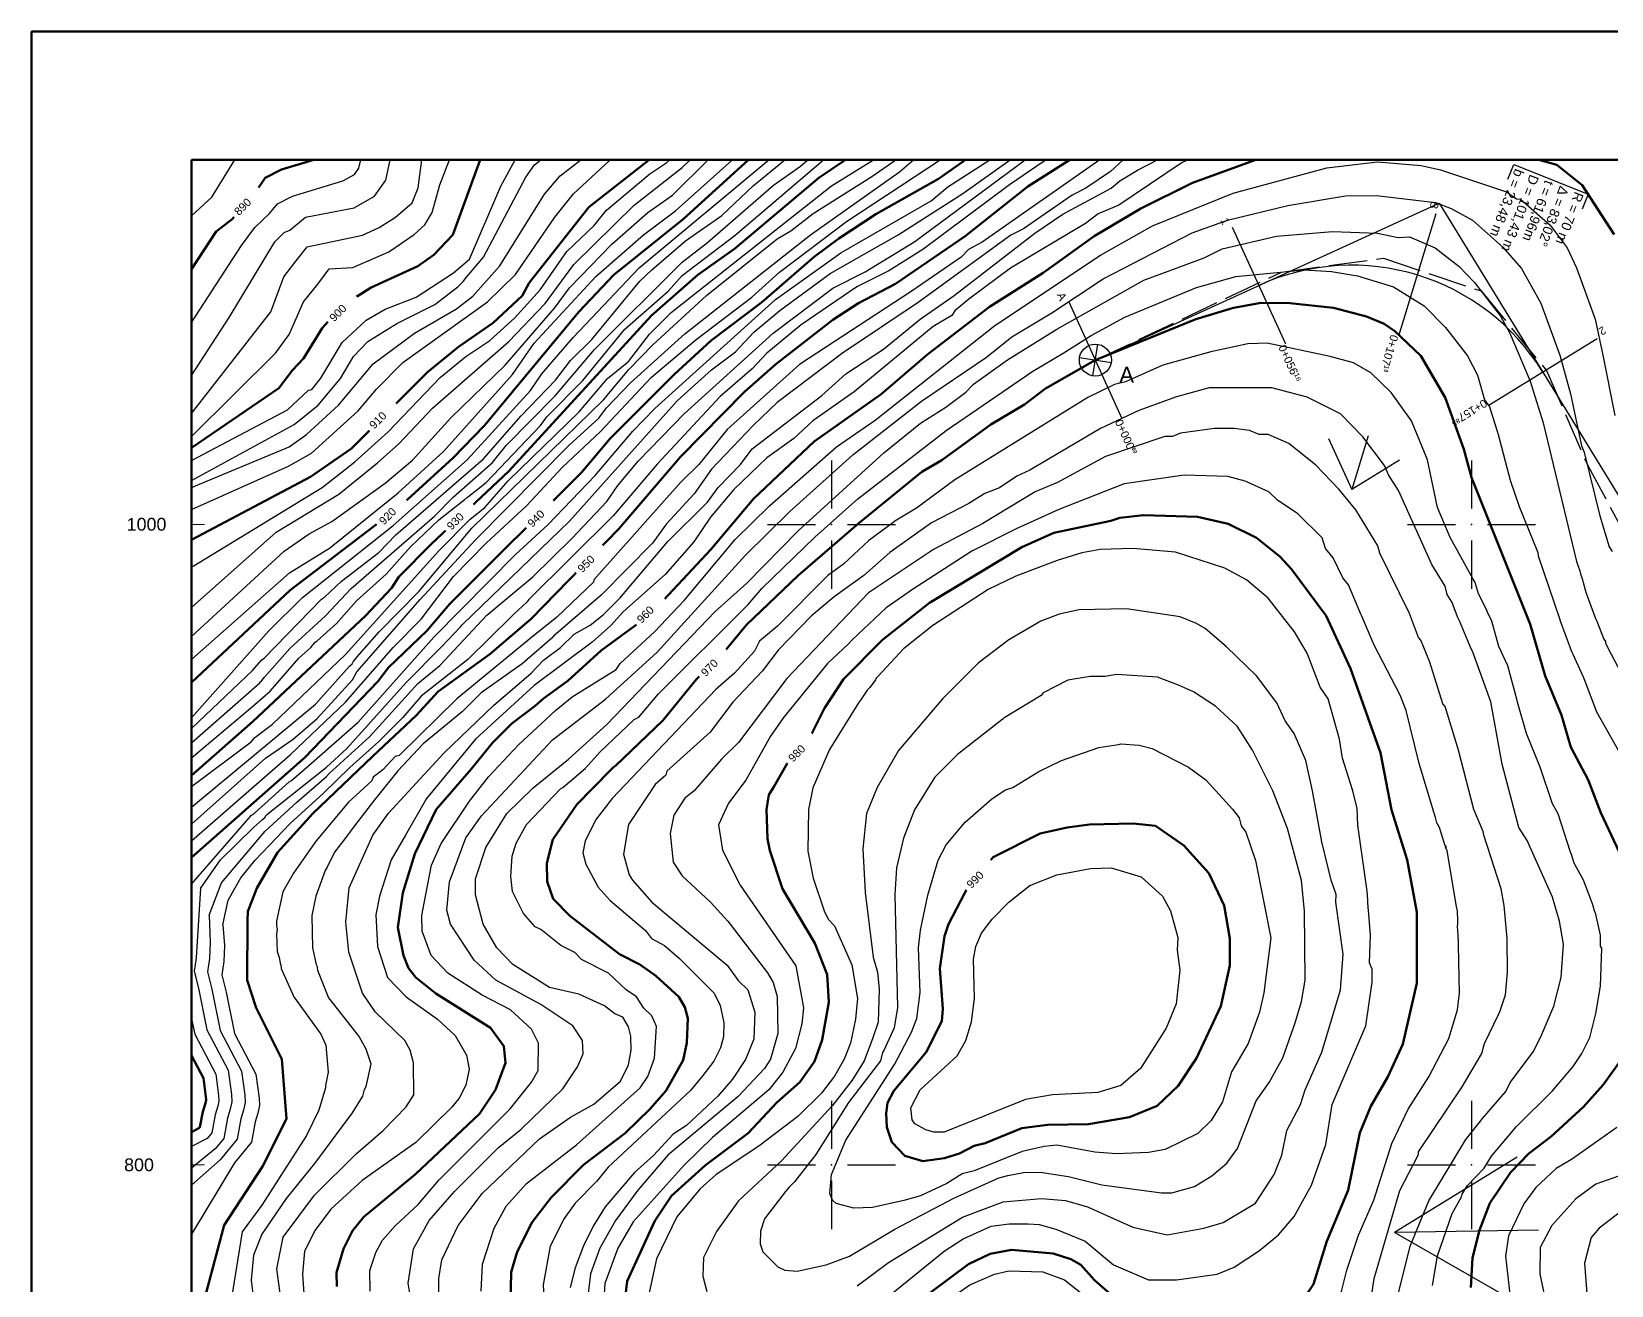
# Model space of a CAD drawing. Header units: metres. Extents: x 550 to 1390, y 560 to 1154.
# Drawn here: x 550 to 1043.7, y 762.4 to 1154 of the extents above; entities that cross this region are included whole.
import ezdxf

# ---------------------------------------------------------------- set-up
doc = ezdxf.new("R2010")
doc.units = ezdxf.units.M
doc.linetypes.add('ACAD_ISO02W100', pattern=[15, 12, -3])
for name, color, linetype, lineweight in [('cross-section', 7, 'Continuous', 25), ('kalın', 2, 'Continuous', 50), ('KOORDINATLAR', 7, 'Continuous', 25), ('Layer1', 255, 'Continuous', 30), ("nokta 14-14'", 1, 'Continuous', 30), ('yukseklikegrisi', 5, 'Continuous', 30), ('zero line study', 30, 'ACAD_ISO02W100', 30)]:
    doc.layers.add(name, color=color, linetype=linetype, lineweight=lineweight)
for name, color, linetype in [('KARELAJ', 1, 'Continuous'), ('V-CTRL-VCPT', 4, 'Continuous'), ('V-NODE', 1, 'Continuous')]:
    doc.layers.add(name, color=color, linetype=linetype)
doc.layers.get('0').off()
doc.styles.get("Standard").update_dxf_attribs({"font": 'arial.ttf'})

# ---------------------------------------------------------------- blocks, each defined once
blk = doc.blocks.new('Grid Noktası 2')
for p, q in [((0, 1.25), (0, 0.3125)), ((-1.25, 0), (-0.3125, 0)), ((0.3125, 0), (1.25, 0)), ((0, -0.3125), (0, -1.25))]:
    blk.add_line(p, q)
blk.add_point((0, 0))
blk = doc.blocks.new('*U2', base_point=(2847.51, 762.74))
at = {"layer": 'V-CTRL-VCPT', "xscale": 20, "yscale": 20, "zscale": 20}
blk.add_blockref('Grid Noktası 2', (2847.51, 762.74), dxfattribs=at)
blk = doc.blocks.new('nokta isareti')
for p, q in [((-4.66, 1.82), (4.67, -1.79)), ((-1.8, -4.65), (1.81, 4.68))]:
    blk.add_line(p, q)
blk.add_circle((0.01, 0.02), 5)

msp = doc.modelspace()

# ---------------------------------------------------------------- linework, layer by layer
at = {"layer": 'cross-section'}
for p, q in [((988.83, 1097.09), (977.15, 1058.83)), ((925.19, 1092.9), (941.8, 1056.52)), ((874.12, 1069.59), (890.73, 1033.2)), ((1039.26, 1058.07), (1005.16, 1037.16))]:
    msp.add_line(p, q, dxfattribs=at)
at = {"layer": 'kalın'}
for points in [[(600, 896.08), (635.39, 927.31), (658.25, 951.06), (661.56, 955.37), (673.49, 966.8), (680.73, 975.31), (721.88, 1016.33), (730.77, 1026.88), (750.84, 1046.94), (762.39, 1057.48), (778.14, 1069.42), (794.52, 1083.64), (802.27, 1089.36), (813.83, 1096.98), (833.39, 1108.03), (841.84, 1114)], [(600, 921.69), (619.14, 938.48), (654.32, 971.5), (662.44, 980.14), (664.73, 983.7), (675.02, 993.98), (699.15, 1016.72), (743.72, 1065.36), (758.2, 1078.06), (769.63, 1086.18), (796.05, 1108.28), (804.38, 1114)], [(600, 995.27), (637.17, 1014.94), (650, 1023.83), (673.75, 1047.58), (683.4, 1055.58), (694.19, 1063.07), (703.34, 1071.45), (705.5, 1075.52), (724.17, 1099.14), (742.94, 1114)], [(600, 1023.95), (627.27, 1042.62), (631.58, 1048.21), (635.01, 1051.89), (640.85, 1061.42), (647.08, 1068.4), (656.09, 1074.12), (670.7, 1080.72), (675.65, 1084.28), (681.62, 1090.5), (690.13, 1114)], [(600, 950.72), (630.82, 979.5), (665.11, 1005.67), (681.75, 1020.91), (691.53, 1030.94), (720.99, 1066.5), (731.91, 1078.06), (753.63, 1095.46), (773.99, 1114)], [(600, 1079.76), (607.66, 1091.61), (612.72, 1095.43), (619.94, 1103.88), (623.02, 1108.32), (628.09, 1110.93), (638.18, 1114)], [(874.49, 1114), (861.33, 1105.62), (841.77, 1090.12), (819.92, 1075.26), (808.37, 1069.17), (800.37, 1063.96), (782.59, 1050.12), (772.81, 1041.48), (752.74, 1021.16), (733.56, 998.68), (706.13, 970.61), (693.18, 959.57), (677.05, 947.88), (670.19, 940.39), (656.6, 927.69), (637.93, 909.78), (626.88, 897.59), (620.41, 886.41), (617.61, 879.17), (617.49, 876.38)], [(645.43, 762.08), (645.3, 766.4), (647.46, 773.76), (650.25, 779.48), (653.81, 783.8), (669.94, 797.13), (690, 815.93), (694.96, 823.42), (698.13, 831.93), (697.62, 837.14), (693.43, 842.85), (676.29, 853.52), (670.06, 858.6), (667.78, 861.52), (666.25, 865.46), (664.48, 874.22), (666, 885.02), (669.81, 897.21), (676.41, 911.05), (687.34, 923.62), (694.07, 931.88), (700.04, 937.85), (707.4, 943.44), (709.94, 945.72), (717.56, 951.18), (727.98, 960.71), (743.22, 971.88), (762.27, 992.2), (775.6, 1008.08), (794.52, 1025.99), (815.48, 1040.72), (830.08, 1053.29), (849.39, 1068.02), (866.15, 1078.69), (882.03, 1090.12), (896.63, 1098.76), (912.76, 1106.76), (932.6, 1114)], [(1021.05, 1114), (1026.68, 1112.35), (1034.55, 1106), (1044.59, 1090.63)], [(1050.18, 889.21), (1040.4, 910.04), (1036.46, 920.32), (1031, 930.48), (1028.08, 940.52), (1023, 952.83), (1018.3, 968.96), (1000.01, 1014.68), (997.6, 1023.57), (991.76, 1039.7), (984.14, 1052.78), (976.01, 1060.4), (972.71, 1062.69), (967.12, 1064.98), (956.83, 1067.77), (943.24, 1069.17), (934.22, 1069.29), (925.59, 1067.77), (913.78, 1064.21), (882.41, 1051.39), (866.79, 1042.5), (860.31, 1037.54), (849.77, 1031.32), (834.4, 1020.14), (828.18, 1016.46), (808.49, 1000.46), (789.57, 984.08), (773.44, 968.71), (765.44, 959.18), (757.82, 951.69), (747.28, 938.86), (732.42, 924.64), (731.89, 924.22), (731.29, 923.75), (725.31, 917.54), (720.36, 912.58), (712.86, 901.65), (710.96, 894.29), (711.09, 888.57), (712.99, 883.11), (718.2, 877.78), (733.69, 865.84), (740.04, 862.66), (745.12, 859.11), (752.23, 852.5), (754.14, 849.33), (755.03, 845.9), (754.77, 838.15), (753.63, 832.69), (748.3, 823.29), (743.34, 817.58), (735.47, 809.96), (722.52, 800.05), (712.36, 789.89), (706.39, 782.15), (701.69, 772.88), (699.91, 766.53), (699.66, 756.75)], [(944.77, 754.08), (950.61, 762.72), (954.8, 776.18), (961.4, 792.18), (965.09, 810.09), (968.51, 818.34), (973.85, 827.49), (978.55, 837.77), (982.87, 856.82), (982.87, 878.92), (979.82, 895.3), (974.99, 910.92), (971.56, 928.7), (962.16, 955.12), (954.54, 971.5), (943.75, 986.11), (940.07, 990.05), (932.83, 995.89), (923.94, 1000.21), (914.29, 1002.49), (897.44, 1003.01), (890.02, 1002.11), (887.23, 1001.22)], [(887.23, 1001.22), (869.45, 997.41), (859.42, 992.97), (830.59, 975.57), (815.86, 964.01), (803.67, 951.69), (797.83, 942.67), (793.76, 934.55), (786.14, 925.4), (781.95, 918.16), (780.43, 915.62), (779.67, 911.05), (779.92, 901.91), (780.68, 898.22), (784.62, 886.29), (794.78, 869.27), (798.59, 859.49), (799.1, 850.85), (797.06, 839.04), (794.65, 832.31), (790.08, 825.83), (782.84, 819.48), (773.95, 809.96), (760.62, 799.93), (749.95, 790.4), (744.74, 782.53), (736.1, 763.73), (735.6, 759.29)], [(873.65, 905.46), (865.14, 903.56), (850.53, 896.19), (842.78, 887.18), (836.56, 875.24), (835.29, 871.43), (833.77, 861.39), (834.78, 848.82), (834.4, 844.88), (829.58, 835.23), (819.42, 823.17), (817.51, 819.36), (817, 816.18), (817.26, 811.86), (818.78, 807.17), (822.85, 802.85), (828.56, 801.2), (835.29, 802.09), (839.99, 803.61), (844.56, 806.02), (847.99, 806.78), (859.42, 811.48), (867.42, 812.5), (880.25, 812.75), (893.08, 814.91), (901.71, 818.47), (908.32, 824.69), (914.03, 833.33), (921.65, 849.58), (924.45, 862.28), (924.45, 870.79), (922.67, 881.08), (917.84, 891.11), (910.09, 899.75), (901.2, 905.97), (894.27, 906.71), (880.56, 906.32), (873.65, 905.46)], [(617.49, 876.38), (617.36, 857.71), (620.15, 849.08), (628.15, 833.07), (629.68, 814.44), (622.15, 799.52), (610.21, 781.19), (604.23, 758.9), (608.07, 723.52), (600, 702.1)], [(999.76, 761.7), (1000.26, 770.97), (1002.42, 779.61), (1005.73, 788.12), (1012.2, 797.64), (1017.92, 803.61), (1024.9, 808.94), (1034.94, 818.21), (1041.16, 825.07), (1047.76, 834.34)], [(600, 834.15), (603.71, 827.12), (604.47, 821.33), (604.52, 820.34), (604.32, 819.34), (603.47, 816.57), (602.59, 811.79), (602.3, 811.45), (600, 810.27)], [(825.64, 756.24), (842.78, 769.07), (849.52, 772.24), (856.25, 773.51), (869.2, 772.37), (874.79, 770.59), (877.84, 768.81), (882.15, 763.99), (901.33, 747.22)]]:
    msp.add_lwpolyline(points, dxfattribs=at)
at = {"layer": 'KARELAJ', "color": 1, "lineweight": 50}
for p, q in [((550, 560), (550, 1154)), ((550, 1154), (1390, 1154)), ((600, 600), (600, 1114)), ((600, 1114), (1350, 1114))]:
    msp.add_line(p, q, dxfattribs=at)
at = {"layer": 'KOORDINATLAR', "lineweight": 20}
for p, q in [((600, 1000), (604, 1000)), ((600, 800), (604, 800))]:
    msp.add_line(p, q, dxfattribs=at)
at = {"layer": 'Layer1', "color": 7, "lineweight": 30}
for p, q in [((882.44, 1051.4), (989.85, 1100.44)), ((989.85, 1100.44), (1185.05, 782.12))]:
    msp.add_line(p, q, dxfattribs=at)
at = {"layer": 'Layer1', "color": 7}
for p, q in [((955.3, 1026.95), (962.57, 1011.03)), ((967.67, 1027.77), (962.57, 1011.03)), ((977.48, 1020.18), (962.57, 1011.03)), ((1014.25, 802.42), (975.89, 778.89)), ((1020.88, 779.59), (975.89, 778.89)), ((1014.96, 756.56), (975.89, 778.89))]:
    msp.add_line(p, q, dxfattribs=at)
msp.add_lwpolyline([(1011.37, 1107.88), (1013.23, 1112.52), (1036.43, 1103.22), (1034.58, 1098.58)], dxfattribs=at)
msp.add_arc((962.57, 1011.03), 70, 31.5179, 114.5408, dxfattribs=at)
at = {"layer": 'yukseklikegrisi'}
for points in [[(600, 887.74), (618.76, 909.27), (619.65, 909.91), (630.44, 919.69), (631.2, 920.07), (636.66, 924.77), (637.43, 925.53), (652.03, 938.36), (675.65, 964.9), (701.18, 990.68), (711.34, 999.95), (726.07, 1015.32), (737.88, 1029.16), (744.74, 1036.27), (782.46, 1070.31), (802.91, 1084.91), (831.1, 1101.17), (836.31, 1105.49), (849.47, 1114)], [(600, 901.23), (630.95, 928.2), (648.09, 944.58), (662.95, 961.6), (671.72, 970.49), (681.88, 983.82), (692.04, 994.24), (704.61, 1005.92), (715.91, 1017.99), (727.72, 1029.03), (743.72, 1046.05), (757.69, 1057.86), (775.09, 1071.07), (783.73, 1078.82), (804.68, 1094.69), (833.9, 1114)], [(600, 906.47), (623.07, 927.05), (631.71, 933.02), (639.2, 939.5), (650.25, 951.56), (651.65, 953.98), (671.46, 976.58), (688.73, 995.25), (717.94, 1024.84), (727.21, 1033.23), (729.63, 1036.53), (737.12, 1044.27), (754.14, 1059.64), (793.38, 1090.5), (821.19, 1110.19), (825.62, 1114)], [(600, 911.78), (638.7, 943.94), (649.36, 955.76), (650.13, 956.52), (650.51, 957.15), (651.78, 958.68), (658.63, 966.55), (671.08, 979.25), (687.59, 998.94), (728.74, 1038.94), (736.61, 1048.47), (744.11, 1056.21), (760.87, 1071.58), (782.97, 1089.23), (787.29, 1091.77), (794.27, 1097.23), (812.56, 1108.79), (820.11, 1114)], [(600, 918.21), (618.63, 932.13), (619.77, 933.53), (625.23, 937.72), (648.09, 959.44), (677.3, 991.82), (687.08, 1001.73), (691.65, 1005.41), (698.89, 1013.67), (721.12, 1035.26), (730.01, 1045.67), (736.49, 1051.01), (743.09, 1059.51), (749.82, 1066.25), (799.99, 1105.87), (813.08, 1114)], [(600, 927.19), (619.77, 943.82), (624.6, 948.01), (633.49, 958.3), (637.3, 961.6), (638.57, 963.25), (639.2, 963.76), (645.3, 969.09), (651.52, 976.2), (660.79, 984.58), (668.54, 993.22), (677.3, 1001.48), (692.04, 1013.16), (709.05, 1030.94), (710.96, 1033.73), (722.26, 1045.04), (735.34, 1061.04), (748.93, 1072.98), (753.25, 1077.8), (769.89, 1090.38), (797.45, 1114)], [(600, 931.86), (620.53, 949.91), (621.3, 950.55), (621.3, 950.8), (621.93, 951.31), (622.82, 952.33), (630.69, 961.34), (641.87, 971.5), (649.87, 980.01), (675.91, 1002.62), (681.75, 1008.59), (694.07, 1019.38), (698.26, 1024.72), (713.63, 1040.21), (725.94, 1054.69), (753.25, 1081.99), (761.25, 1088.09), (781.82, 1106), (790.33, 1111.97), (792.6, 1114)], [(600, 974.17), (626.38, 997.67), (646.06, 1009.48), (658.13, 1019.26), (664.73, 1025.22), (675.27, 1036.4), (699.15, 1057.23), (710.45, 1069.04), (719.47, 1081.23), (738.26, 1099.77), (753.25, 1111.58), (755.83, 1114)], [(600, 986.68), (640.85, 1011.64), (651.01, 1019.64), (661.43, 1029.03), (677.68, 1045.93), (685.69, 1052.53), (693.18, 1057.48), (700.93, 1064.47), (708.93, 1073.36), (717.31, 1085.3), (725.82, 1093.42), (729.63, 1098.25), (743.22, 1109.55), (748.55, 1113.11), (749.43, 1114)], [(600, 1004.73), (630.31, 1018.24), (637.43, 1022.3), (652.03, 1035.51), (657.75, 1042.37), (666, 1050.62), (692.42, 1069.55), (701.18, 1078.18), (713.5, 1096.09), (719.34, 1103.33), (730.52, 1113.62), (731.08, 1114)], [(600, 1011.65), (630.44, 1024.34), (635.9, 1028.15), (645.93, 1037.29), (656.73, 1050.24), (669.68, 1059.77), (682.76, 1067.39), (687.84, 1071.33), (696.35, 1080.85), (710.32, 1103.2), (715.15, 1108.92), (721.63, 1114)], [(600, 1013.75), (632.09, 1031.32), (639.58, 1037.29), (646.57, 1045.67), (650.63, 1052.53), (655.08, 1057.23), (664.1, 1062.82), (676.03, 1068.79), (683.15, 1074.25), (684.87, 1075.94), (685.94, 1077.29), (691.27, 1083.52), (704.48, 1108.54), (707.15, 1112.35), (709.13, 1114)], [(600, 1020.09), (629.93, 1035.89), (636.54, 1041.99), (637.55, 1042.24), (640.35, 1045.8), (647.08, 1056.85), (654.57, 1063.83), (660.54, 1067.26), (670.19, 1071.07), (681.88, 1078.69), (686.83, 1082.88), (696.61, 1105.74), (701.1, 1114)], [(600, 1027.51), (626.25, 1053.55), (630.44, 1059.39), (635.01, 1069.55), (639.46, 1075.14), (643, 1079.91), (650.38, 1080.34), (661.68, 1085.17), (669.56, 1090.63), (672.86, 1093.68), (675.14, 1097.49), (677.56, 1106.12), (680.56, 1114)], [(600, 1046.6), (611.73, 1064.74), (626, 1088.34), (628.92, 1091.26), (630.69, 1092.03), (635.6, 1096.02), (650.76, 1099.01), (657.11, 1102.57), (660.67, 1107.65), (662.08, 1114)], [(600, 1034.77), (624.73, 1066.5), (628.79, 1077.42), (631.96, 1081.49), (636.16, 1086.74), (653.43, 1090.38), (658.63, 1092.79), (663.71, 1096.01), (668.92, 1100.54), (670.83, 1105.23), (671.99, 1114)], [(600, 965.09), (628.92, 991.7), (636.79, 997.16), (643.78, 1000.97), (660.54, 1012.91), (669.05, 1020.14), (680.99, 1033.35), (698, 1049.86), (713.37, 1067.64), (718.07, 1073.99), (731.28, 1087.58), (742.58, 1097.49), (750.33, 1102.95), (761.47, 1114)], [(600, 957.87), (630.57, 984.97), (643.39, 992.84), (644.16, 993.47), (664.6, 1009.98), (678.7, 1022.81), (700.29, 1046.94), (707.02, 1056.72), (726.33, 1077.55), (741.18, 1090.5), (751.22, 1098), (769.05, 1114)], [(600, 939.63), (624.09, 966.8), (634.63, 977.22), (662.95, 999.7), (686.07, 1020.27), (705.88, 1041.86), (709.43, 1047.07), (719.21, 1058.5), (739.91, 1080.22), (780.38, 1114)], [(600, 1063.18), (615.56, 1087.24), (619.75, 1092.81), (624.35, 1097.21), (626.86, 1100.17), (631.49, 1102.56), (647.21, 1107.34), (650.92, 1109.41), (652.27, 1111.34), (652.86, 1114)], [(600, 1096.48), (606.35, 1102.29), (613.47, 1114)], [(600.05, 936.44), (619.01, 954.49), (621.8, 957.66), (622.69, 958.3), (640.6, 976.71), (641.49, 977.35), (646.82, 982.3), (658.51, 991.32), (663.84, 996.78), (691.27, 1020.53), (702.96, 1033.99), (713.75, 1045.16), (718.45, 1051.26), (725.06, 1057.86), (740.04, 1076.02), (743.85, 1079.58), (754.39, 1088.6), (765.7, 1096.6), (775.47, 1105.87), (785.38, 1114)], [(602.73, 886.37), (609, 895.26), (619.39, 905.46), (622.19, 907.88), (622.95, 908.64), (623.2, 909.15), (623.96, 909.78), (642.12, 924.26), (648.47, 930.1), (667.02, 950.68), (678.07, 961.85), (684.03, 968.07), (684.54, 968.71), (718.07, 1001.09), (751.73, 1038.69), (762.52, 1048.34), (770.01, 1053.93), (775.73, 1060.15), (783.86, 1066.88), (799.6, 1078.44), (820.81, 1090.5), (841.01, 1103.46), (855.76, 1114)], [(605.46, 877.99), (609.37, 888.17), (623.02, 904.28), (632.85, 913.34), (642.12, 921.34), (643.01, 922.23), (655.59, 933.78), (670.7, 950.42), (677.56, 956.01), (692.29, 971.76), (706.64, 983.7), (718.83, 995.63), (729.75, 1007.19), (733.18, 1012.27), (739.66, 1019.89), (753.88, 1034.62), (781.7, 1059.77), (800.37, 1073.87), (810.53, 1078.95), (826.02, 1088.47), (860.44, 1114)], [(891.25, 1114), (891.04, 1113.87), (887.11, 1110.31), (879.49, 1105.11), (875.17, 1102.95), (859.93, 1092.41), (855.99, 1090.38), (827.04, 1069.42), (803.41, 1053.55), (782.97, 1038.18), (775.6, 1031.07), (762.52, 1017.35), (757.06, 1009.6), (748.42, 1000.21), (743.98, 994.24), (727.98, 977.98), (713.12, 965.15), (712.61, 964.52), (703.34, 956.52), (690.51, 947.5), (684.67, 941.66), (672.35, 931.5), (664.48, 923.12), (658.13, 915.24), (657.11, 914.1), (649.87, 904.57), (649.24, 903.69), (648.98, 903.43), (648.22, 902.29), (644.66, 897.72), (642.38, 893.02), (641.74, 892), (638.82, 884), (637.55, 877.9), (637.81, 867.87), (638.95, 862.66), (639.33, 861.78), (639.2, 861.65), (639.33, 860.89), (642.76, 852.25), (652.41, 840.06), (654.44, 836.25), (655.97, 831.55), (654.44, 824.56), (653.81, 823.17), (653.43, 821.52), (650.13, 816.31), (638.44, 800.43), (629.55, 789.51), (621.93, 778.34), (619.39, 771.86), (618.63, 763.99), (619.39, 758.02)], [(628.54, 753.83), (626.63, 767.54), (628.66, 777.45), (638.44, 790.53), (651.4, 803.48), (659.9, 810.72), (667.02, 818.21), (669.43, 821.9), (669.3, 831.93), (668.29, 835.87), (666.64, 838.92), (657.36, 847.81), (653.43, 853.65), (649.11, 866.47), (648.22, 875.87), (649.24, 886.54), (656.6, 903.05), (661.56, 909.91), (678.95, 928.7), (694.32, 943.56), (706.13, 953.6), (709.94, 957.66), (715.28, 961.6), (719.59, 965.79), (724.55, 968.58), (728.61, 971.88), (733.82, 977.09), (748.8, 994.74), (761.25, 1007.06), (764.55, 1011.64), (771.54, 1018.75), (775.22, 1023.7), (796.94, 1040.34), (804.43, 1047.07), (816.24, 1054.82), (827.67, 1064.21), (838.34, 1071.58), (863.49, 1091.01), (872.25, 1096.98), (887.36, 1105.11), (890.03, 1107.39), (895.62, 1110.7), (901.89, 1114)], [(911.54, 1114), (909.59, 1113.11), (889.77, 1099.77), (883.3, 1097.11), (879.36, 1094.06), (855.87, 1080.09), (842.91, 1070.44), (838.47, 1066.75), (837.58, 1065.36), (831.74, 1061.93), (807.1, 1041.48), (794.14, 1032.46), (788.17, 1026.88), (779.79, 1020.91), (769.38, 1010.87), (762.14, 1002.36), (756.93, 994.62), (748.04, 984.46), (734.96, 972.9), (731.02, 968.46), (725.18, 963.25), (707.02, 949.79), (688.73, 933.02), (673.37, 914.48), (666.89, 903.05), (662.32, 895.3), (658.76, 884), (657.62, 878.16), (658.13, 868.25), (661.17, 858.6), (667.02, 852.5), (676.8, 845.52), (682.38, 840.44), (685.94, 834.34), (686.7, 829.9), (685.69, 824.95), (683.65, 820.88), (681.37, 818.09), (670.06, 807.04), (653.3, 795.1), (643.52, 786.21), (638.57, 779.61), (635.27, 773.13), (634.63, 765.89), (635.14, 758.27)], [(655.84, 760.56), (655.71, 767.03), (657.62, 772.62), (659.65, 776.56), (663.71, 781.13), (670.83, 787.61), (677.3, 795.23), (699.53, 817.58), (706.26, 825.83), (708.29, 829.52), (708.42, 838.03), (706.26, 842.47), (699.66, 848.44), (690.77, 853.01), (680.1, 859.87), (674.89, 865.46), (672.1, 873.08), (671.97, 877.9), (673.11, 884), (673.24, 884.51), (675.02, 893.65), (677.94, 900.38), (686.83, 913.59), (692.8, 921.21), (702.2, 931.24), (713.75, 941.91), (718.96, 946.23), (732.68, 954.74), (733.95, 956.64), (744.61, 966.55), (753.88, 976.33), (769.89, 995.38), (780.55, 1005.92), (801.51, 1024.34), (813.57, 1032.59), (851.04, 1062.18), (884.06, 1084.15), (900.32, 1093.3), (925.46, 1103.58), (954.8, 1111.46), (970.55, 1113.36), (984.26, 1112.22), (990.23, 1110.82), (1010.93, 1103.96), (1013.98, 1101.81), (1015.25, 1101.68), (1024.52, 1093.55), (1029.86, 1086.44), (1032.78, 1080.22), (1038.62, 1064.21), (1041.03, 1052.91), (1044.71, 1034.11)], [(883.85, 1114), (847.1, 1088.22), (842.78, 1085.93), (840.5, 1083.52), (824.88, 1072.85), (789.95, 1049.99), (767.35, 1029.67), (758.46, 1018.75), (752.74, 1013.16), (725.69, 982.81), (725.56, 982.04), (714.13, 971.12), (707.78, 966.04), (706.89, 965.28), (682.89, 945.6), (664.86, 927.94), (663.59, 927.56), (659.78, 923.37), (656.73, 921.08), (656.35, 919.94)], [(867.38, 1114), (866.41, 1113.49), (855.61, 1106.12), (828.56, 1085.93), (817.89, 1079.33), (807.86, 1074.25), (790.46, 1062.44), (779.79, 1053.55), (775.22, 1048.72), (765.19, 1040.08), (745.5, 1018.87), (731.79, 1002.75), (705.37, 976.58), (704.74, 975.82), (700.67, 972.01), (699.91, 971.25), (686.32, 957.91), (671.72, 946.48), (665.87, 939.63), (658.51, 932.26), (658.51, 932.26)], [(668.92, 755.6), (667.65, 763.1), (669.3, 773.76), (674.26, 782.65), (682.13, 791.67), (695.85, 805.39), (702.96, 811.23), (716.04, 823.8), (720.61, 830.66), (722.39, 834.72), (722.13, 838.92), (719.09, 843.49), (709.18, 850.09), (695.08, 857.71), (688.35, 863.93), (680.86, 875.24), (679.72, 879.56), (680.61, 888.45), (685.69, 902.16), (690.64, 909.02), (712.74, 932.77), (729.37, 945.47), (745.5, 960.2), (773.06, 990.43), (786.9, 1004.14), (806.59, 1021.8), (828.05, 1038.56), (848.37, 1052.28), (856.37, 1058.63), (868.82, 1066.12), (884.82, 1076.79), (912.63, 1091.14), (923.68, 1095.07), (942.61, 1099.65), (960.64, 1102.69), (970.29, 1102.82), (988.71, 1100.66), (993.66, 1098.76), (1000.26, 1095.07), (1009.66, 1086.82), (1015.63, 1079.96), (1021.6, 1069.17), (1027.57, 1052.91), (1030.87, 1040.85), (1034.3, 1024.59), (1035.19, 1022.68), (1040.02, 1002.75), (1042.94, 993.09), (1043.95, 991.57)], [(677.3, 758.14), (677.3, 764.49), (678.19, 770.34), (683.27, 781.13), (690.77, 791.04), (708.67, 808.18), (718.45, 814.91), (725.69, 818.98), (734.07, 826.22), (736.49, 831.3), (737.37, 835.87), (737.25, 840.19), (736.49, 843.11), (734.71, 846.15), (732.29, 847.17), (728.99, 849.71), (720.99, 853.39), (711.85, 855.43), (700.42, 862.66), (695.34, 867.87), (691.15, 875.24), (688.73, 884.38), (688.73, 889.33), (691.91, 899.11), (698.51, 909.78), (706.77, 917.78), (717.82, 926.8), (729.75, 937.59), (763.66, 972.9), (773.44, 981.66), (789.57, 998.05), (816.37, 1022.43), (827.8, 1031.7), (835.67, 1036.65), (841.9, 1041.35), (844.31, 1043.89), (854.98, 1051.51), (870.34, 1061.04), (897.52, 1076.41), (916.44, 1083.39), (922.03, 1086.18), (939.05, 1090.12), (956.58, 1091.52), (970.55, 1091.01), (977.02, 1089.74), (980.58, 1089.87), (988.58, 1086.44), (996.07, 1080.6), (1000.9, 1075.64), (1009.03, 1065.1), (1011.95, 1059.77), (1018.3, 1044.78), (1022.36, 1031.83), (1032.78, 988.52), (1033.79, 985.6), (1034.17, 984.2), (1034.55, 983.19), (1034.55, 983.06), (1035.06, 981.16), (1035.44, 979.63), (1035.82, 978.62), (1038.75, 970.74), (1039.13, 969.85), (1041.29, 964.26), (1041.79, 963.5), (1041.79, 963.12), (1042.68, 961.34), (1052.46, 942.8)], [(690.51, 760.56), (690.89, 769.07), (694.58, 780.24), (698.26, 787.1), (704.61, 794.21), (720.23, 806.28), (740.17, 824.06), (742.58, 827.61), (744.61, 833.33), (745.25, 843.23), (743.85, 846.54), (741.31, 848.95), (739.03, 852.5), (735.85, 854.66), (730.26, 859.87), (721.88, 864.19), (719.72, 866.35), (715.4, 868.51), (709.18, 873.59), (707.4, 874.35), (703.72, 878.54), (700.29, 885.4), (699.78, 890.1), (700.16, 896.45), (701.43, 900.51), (704.61, 906.35), (715.32, 917.46), (716.04, 917.91), (723.02, 923.88), (727.72, 929.09), (738.26, 939.12), (739.79, 939.88), (745.88, 947.12), (773.95, 975.06), (778.27, 980.14), (794.78, 996.14), (808.24, 1008.08), (835.8, 1029.42), (862.85, 1047.96), (872.38, 1053.55), (881.14, 1059.13), (891.68, 1064.85), (914.03, 1074.12), (926.35, 1077.55), (947.81, 1079.58), (956.2, 1079.07), (964.32, 1077.68), (975.63, 1074.25), (985.15, 1068.4), (991.88, 1061.55), (998.74, 1052.78), (1001.79, 1046.69), (1004.07, 1038.94), (1005.6, 1036.78), (1008.01, 1029.16), (1008.27, 1028.15), (1012.08, 1013.92), (1014.87, 1005.67), (1020.71, 991.32), (1020.84, 990.3), (1027.44, 970.74), (1027.7, 969.98), (1031.25, 960.33), (1031.63, 959.57), (1034.81, 952.45), (1035.44, 950.93), (1039, 941.53), (1046.62, 928.07)], [(1037.86, 881.21), (1037.48, 882.35), (1034.94, 888.95), (1032.01, 894.29), (1031.25, 896.95), (1030.87, 897.72), (1027.06, 909.65), (1025.28, 912.83), (1021.47, 924.26), (1017.16, 934.8), (1014.36, 944.58), (1014.11, 945.47), (1011.31, 955.88), (1008.52, 961.98), (1006.36, 969.85), (1004.96, 972.65), (1004.58, 973.66), (1002.17, 978.36), (1001.15, 981.92), (1000.52, 982.93), (993.28, 996.01), (989.34, 1005.41), (986.17, 1020.27), (981.21, 1032.46), (974.86, 1041.23), (968.51, 1047.45), (963.05, 1050.5), (955.81, 1052.53), (936.13, 1056.72), (930.03, 1056.47), (918.48, 1053.93), (903.49, 1049.86), (891.81, 1044.66), (888.38, 1043.77), (880.12, 1039.7), (838.47, 1014.05), (826.53, 1005.16), (819.8, 1001.09), (819.16, 1000.59), (811.67, 995), (803.8, 987.76), (798.84, 984.08), (783.09, 968.33), (777.51, 963.63), (775.86, 960.45), (769.63, 953.6), (763.79, 948.52), (731.41, 914.48), (726.45, 908), (723.02, 901.27), (722.26, 897.46), (723.15, 893.91), (727.09, 886.79), (730.77, 882.6), (741.82, 873.21), (743.72, 870.79), (747.79, 868.51), (752.49, 864.44), (763.28, 853.65), (765.19, 849.84), (766.33, 844.38), (766.2, 840.06), (765.31, 836.63), (763.16, 832.44), (759.73, 827.99), (755.92, 823.29), (730.14, 799.29), (726.58, 794.85), (719.85, 788.12), (716.42, 783.29), (712.1, 774.65), (709.82, 762.59), (710.45, 750.27)], [(996.2, 969.98), (995.57, 971.25), (993.91, 975.69), (992.39, 978.23), (991.76, 980.77), (987.56, 987.51), (977.15, 1010.62), (973.98, 1015.57), (972.83, 1018.49), (965.97, 1027.38), (958.99, 1034.62), (948.58, 1039.83), (937.53, 1042.75), (917.97, 1042.75), (907.81, 1039.96), (896, 1035.64), (884.06, 1030.05), (861.96, 1016.97), (857.9, 1015.19), (852.44, 1011.51), (847.86, 1009.73), (842.91, 1006.56), (831.23, 1000.59), (818.15, 991.32), (810.02, 984.08), (800.75, 977.47), (793.76, 971.5), (783.35, 960.84), (778.4, 954.36), (769.12, 944.58), (762.01, 935.18), (748.55, 922.99), (748.17, 921.72), (744.87, 918.8), (736.49, 906.35), (734.96, 897.08), (736.74, 890.6), (737.76, 888.95), (743.85, 882.1), (767.35, 862.41), (770.78, 857.58), (773.82, 854.66), (775.98, 847.68), (775.73, 839.3), (773.06, 832.95), (769, 826.85), (764.43, 821.52), (754.65, 812.37), (750.46, 809.58), (744.36, 802.97), (738.39, 797.64), (729.25, 786.97), (725.44, 780.88), (722.52, 774.78), (719.85, 767.92), (718.32, 761.7)], [(1008.9, 848.19), (1010.55, 853.14), (1011.19, 860.25), (1011.06, 870.79), (1010.17, 881.08), (1009.28, 886.29), (1003.82, 903.05), (1003.57, 904.19), (1000.65, 911.05), (995.95, 929.59), (991.76, 943.18), (990.99, 944.07), (986.93, 957.03), (984.14, 963.88), (983.37, 964.77), (980.58, 972.27), (971.31, 991.06), (970.67, 993.35), (963.82, 1004.65), (958.48, 1011.13), (951.37, 1018.62), (942.86, 1025.35), (936.38, 1028.15), (933.59, 1028.15), (930.54, 1029.42), (925.84, 1030.05), (919.62, 1030.05), (909.08, 1028.53), (906.54, 1027.51), (904.13, 1027.51), (885.58, 1021.29), (870.6, 1013.16), (863.61, 1010.24), (847.23, 1000.33), (831.86, 992.2), (811.54, 978.74), (786.02, 951.95), (770.9, 932.01), (765.57, 926.8), (757.06, 916.89), (754.14, 914.61), (750.71, 909.27), (749.57, 903.56), (750.46, 894.54), (753.25, 890.35), (762.14, 882.1), (767.6, 876.13), (779.92, 860), (781.7, 856.95), (782.97, 852.63), (783.22, 841.07), (780.94, 833.07), (779.03, 830.15), (770.78, 821.39), (748.8, 803.1), (739.41, 792.18), (732.42, 782.65), (727.6, 774.02), (724.67, 766.02), (723.28, 754.46)], [(991.88, 899.24), (992.14, 899.24), (991.63, 900), (989.98, 905.46), (989.09, 906.86), (988.71, 908.51), (988.2, 910.16), (983.63, 925.4), (979.56, 941.91), (977.66, 946.74), (969.53, 962.36), (965.72, 971.38), (965.34, 972.01), (961.53, 981.16), (959.75, 983.44), (956.7, 989.66), (954.29, 992.59), (953.27, 995.89), (945.65, 1003.38), (939.3, 1007.7), (936.64, 1010.24), (929.27, 1013.54), (923.81, 1015.06), (910.22, 1015.45), (891.43, 1012.78), (870.98, 1004.78), (857.64, 998.68), (843.8, 991.7), (825.26, 979.76), (817, 974.04), (806.46, 964.01), (805.32, 962.74), (798.72, 956.64), (785, 939.75), (780.94, 933.91), (773.19, 920.2), (767.73, 912.96), (764.68, 906.23), (765.95, 898.35), (771.41, 887.43), (788.81, 862.16), (791.22, 849.08), (790.71, 844.12), (788.68, 836.38), (784.75, 829.01), (780.43, 823.42), (762.77, 808.56), (753.88, 799.93), (738.01, 782.27), (733.18, 774.02), (729.12, 762.97), (728.74, 756.37)], [(967.5, 884.38), (967.37, 885.52), (964.45, 906.1), (964.2, 911.31), (962.93, 916.89), (959.62, 927.05), (958.74, 933.02), (955.18, 945.6), (952.64, 949.28), (948.58, 959.82), (944.64, 966.55), (936.38, 977.09), (929.65, 982.81), (922.92, 986.36), (907.43, 991.44), (894.09, 992.59), (883.93, 992.2), (878.22, 991.19), (870.47, 988.78), (857.52, 983.95), (848.88, 979.76), (831.61, 968.46), (822.46, 961.22), (814.59, 952.71), (813.96, 952.07), (813.7, 951.56), (811.92, 949.15), (811.16, 948.26), (809, 945.21), (808.37, 944.33), (799.35, 929.72), (794.14, 917.78), (792.75, 911.05), (792.62, 897.97), (794.27, 889.59), (797.7, 879.43), (798.97, 876.76), (800.87, 874.73), (806.34, 862.54), (808.11, 852), (807.48, 845.52), (805.95, 838.03), (803.92, 833.07), (800.87, 827.74), (796.81, 822.41), (789.44, 815.17), (777.25, 805.9), (763.92, 797.01), (758.84, 792.43), (751.6, 783.8), (745.25, 770.72), (742.45, 757.64)], [(950.23, 916.89), (948.19, 926.29), (944.51, 934.8), (941.72, 938.74), (939.18, 944.33), (932.83, 952.83), (923.43, 961.85), (916.7, 967.57), (914.03, 969.09), (908.95, 971.25), (892.19, 973.66), (877.33, 973.41), (871.11, 972.01), (865.39, 969.85), (855.36, 964.01), (845.83, 956.77), (834.78, 945.72), (820.94, 929.47), (814.21, 917.91), (810.91, 909.78), (809.76, 898.73), (810.53, 885.14), (812.94, 864.95), (814.34, 860.25), (814.84, 854.92), (814.59, 844.63), (812.81, 839.42), (810.15, 832.57), (806.46, 826.47), (800.24, 818.6), (784.36, 801.32), (770.9, 788.75), (764.04, 779.23), (759.98, 771.1), (759.73, 765.26), (761, 760.43)], [(976.77, 758.27), (980.83, 774.65), (986.68, 788.75), (998.23, 807.93), (1002.8, 813.64), (1003.44, 814.53), (1010.68, 822.91), (1012.08, 825.71), (1019.31, 835.49), (1021.85, 840.57), (1025.66, 849.58), (1027.95, 858.6), (1028.71, 869.01), (1027.44, 876.13), (1025.28, 883.62), (1017.41, 901.4), (1014.74, 905.46), (1009.54, 925.15), (1005.98, 944.71), (1000.26, 960.45), (999.88, 961.22), (996.2, 969.98)], [(785.63, 791.67), (779.03, 783.16), (777.76, 779.35), (777.63, 775.42), (778.52, 772.88), (783.22, 768.18), (785.38, 767.16), (789.19, 766.78), (798.33, 768.81), (805.57, 771.48), (819.8, 779.99), (838.21, 789.64), (852.31, 795.99), (855.1, 796.75), (859.93, 797.64), (865.14, 797.77), (874.03, 796.37), (884.44, 793.83), (903.11, 791.29), (906.28, 791.29), (913.4, 793.32), (918.86, 796.62), (923.56, 800.56), (926.86, 805.13), (932.7, 819.99), (936.76, 825.71), (940.96, 833.45), (944.89, 844.38), (946.8, 851.11), (947.94, 857.71), (947.81, 879.3), (946.8, 888.83), (942.48, 905.08), (937.91, 916.89), (931.56, 929.59), (926.73, 937.09), (920, 943.31), (913.14, 947.75), (908.44, 949.91), (901.84, 952.33), (889.01, 953.22), (885.46, 952.58), (880.76, 952.58), (873.77, 951.44), (866.15, 947.5), (865.52, 946.61), (854.09, 939.75), (839.36, 928.2), (832.24, 921.08), (825.89, 910.92), (822.46, 902.03), (820.31, 892.76), (819.8, 884.51), (820.56, 849.2), (819.54, 842.85), (816.37, 835.74), (815.86, 835.11), (815.23, 832.57), (805.32, 819.48), (795.03, 803.23), (788.43, 794.72), (787.41, 793.7), (786.78, 793.07), (785.63, 791.67)], [(609.73, 875.03), (611.42, 882.74), (615.42, 889.69), (619.85, 895.16), (630.81, 906.67), (641.23, 916.14), (649.45, 924.14), (658.51, 932.26)], [(888.89, 931.24), (889.65, 931.37), (890.41, 931.5), (896.12, 931.12), (900.19, 930.1), (911.49, 924.26), (916.95, 920.32), (925.33, 911.18), (927.37, 908.38), (928, 905.97), (929.4, 903.94), (932.45, 895.05), (937.27, 870.92), (935.11, 853.77), (933.72, 847.68), (930.16, 837.9), (924.95, 829.14), (922.16, 819.74), (918.6, 813.9), (914.41, 809.83), (904.25, 804.88), (899.05, 803.86), (889.01, 803.48), (882.28, 803.99), (870.34, 806.15), (866.41, 805.77), (859.55, 804.24), (844.56, 798.15), (840.75, 797.26), (836.05, 794.21), (827.8, 790.4), (822.59, 788.88), (812.81, 786.72), (806.97, 786.46), (801.38, 787.99), (800.24, 789), (799.48, 791.04), (799.99, 797.01), (804.43, 807.8), (819.67, 831.42), (825, 841.46), (826.66, 845.77), (827.67, 853.9), (827.16, 867.87), (827.8, 873.33), (830.08, 884.25), (833.26, 895.18), (835.8, 900), (841.77, 907.11), (850.02, 914.35), (854.34, 917.15), (856.63, 917.91), (864.76, 922.86), (871.87, 926.29), (883.55, 930.36), (887.62, 930.99), (888.89, 931.24)], [(656.73, 921.08), (656.35, 919.94), (648.98, 913.34), (638.95, 901.27), (638.44, 900.51), (631.84, 891.11), (628.54, 885.27), (626.5, 876.13), (626.5, 874.73), (626.76, 873.59), (626.5, 872.06), (626.76, 866.73), (627.39, 864.82), (627.77, 862.54)], [(807.99, 762.21), (817.77, 769.57), (840.88, 783.67), (853.58, 788.5), (865.64, 789.51), (873.14, 788.88), (880, 786.97), (894.09, 780.62), (904.89, 778.21), (916.32, 780.24), (922.41, 782.02), (932.45, 788.12), (938.29, 797.01), (940.7, 803.1), (942.23, 810.72), (946.54, 818.85), (947.94, 823.42), (953.15, 835.23), (958.99, 854.66), (959.88, 865.84), (957.59, 882.1), (957.72, 884.51), (956.07, 888.95), (953.15, 900.89), (950.23, 916.89)], [(956.2, 747.98), (961.02, 767.16), (964.7, 778.08), (969.4, 789), (975.12, 806.66), (980.2, 817.45), (986.68, 827.49), (992.9, 839.55), (995.57, 848.44), (996.2, 853.65), (995.95, 868.63), (995.95, 869.65), (995.69, 873.59), (995.57, 874.22), (995.69, 875.62), (995.69, 876.38), (995.57, 879.43), (995.31, 880.7), (992.39, 898.1), (991.88, 899.24)], [(860.56, 820.5), (835.16, 810.21), (831.99, 810.21), (829.45, 810.98), (826.02, 812.88), (825.13, 814.15), (824.75, 817.83), (827.67, 823.42), (839.23, 834.09), (841.9, 838.92), (843.67, 844.76), (844.69, 852), (844.31, 864.32), (845.07, 868.25), (846.85, 872.44), (850.15, 876.76), (855.48, 882.22), (861.96, 887.3), (870.34, 890.6), (880.88, 892.64), (887.36, 892.76), (896.76, 889.97), (903.36, 884), (905.9, 879.43), (908.19, 871.05), (907.94, 867.11), (908.82, 860.89), (907.68, 850.35), (904.51, 842.73), (896.51, 830.15), (890.41, 824.82), (883.17, 822.66), (869.07, 821.9), (860.56, 820.5)], [(602.73, 886.37), (601.69, 869.78), (601.4, 864.75), (600.8, 860.52), (602.14, 855.18), (604.76, 842.26), (611.46, 829.59), (612.44, 822.05), (612.56, 819.75), (612.08, 817.39), (611.26, 814.66), (610.07, 808.28), (607.41, 805.08), (600, 799.01)], [(814.72, 756.49), (835.16, 773.13), (841.13, 776.94), (849.9, 780.88), (855.48, 781.64), (861.45, 781.64), (864.88, 781.38), (870.09, 779.99), (879.23, 776.18), (888.12, 768.81), (899.05, 764.11), (907.81, 764.11), (920.51, 765.89), (925.84, 768.05), (933.72, 773.26), (939.69, 778.21), (944.51, 783.92), (949.97, 793.7), (954.42, 806.4), (956.45, 818.85), (966.99, 843.49), (968.9, 857.08), (968.9, 861.14), (968.13, 863.17), (968.39, 871.81), (967.75, 879.56), (967.63, 880.32), (967.5, 884.38)], [(987.82, 762.33), (989.34, 771.61), (993.91, 784.81), (996.71, 789.89), (997.09, 790.91), (997.98, 792.43), (998.74, 793.58), (1003.95, 799.04), (1006.23, 802.72), (1013.98, 811.99), (1025.28, 823.17), (1031.76, 830.79), (1034.43, 834.85), (1036.97, 839.8), (1038.87, 847.3), (1040.27, 855.81), (1040.65, 867.74), (1040.27, 868.38), (1040.27, 871.81), (1038.87, 878.29), (1038.36, 879.43), (1037.86, 881.21)], [(605.46, 877.99), (605.83, 869.55), (605.55, 864.52), (604.95, 860.28), (606.28, 854.94), (608.91, 842.02), (615.61, 829.35), (616.59, 821.82), (616.7, 819.51), (616.23, 817.15), (615.4, 814.43), (614.22, 808.04), (608.89, 801.65), (600, 793.74)], [(609.73, 875.03), (610.33, 868.6), (610.05, 863.57), (609.45, 859.34), (610.78, 853.99), (613.41, 841.07), (620.11, 828.4), (621.09, 820.87), (621.21, 818.57), (620.73, 816.2), (619.9, 813.48), (618.72, 807.09), (613.39, 800.7), (600, 778.35)], [(627.77, 862.54), (627.9, 862.54), (628.03, 861.39), (631.96, 852.5), (640.35, 840.82), (642, 837.39), (642.63, 829.01), (641.87, 824.82), (641.87, 824.06), (639.71, 817.07), (635.9, 809.2), (621.93, 787.48), (615.81, 779.1), (612.35, 757.73)], [(600, 845.62), (600.96, 840.89), (607.59, 828.35), (608.45, 821.69), (608.54, 820.05), (608.2, 818.36), (607.36, 815.61), (606.33, 810.03), (604.85, 808.27), (600, 805.77)], [(967.37, 749.89), (969.53, 764.49), (977.53, 792.05), (983.37, 803.23), (983.37, 804.12), (997.09, 824.44), (1003.19, 834.85), (1003.82, 837.26), (1004.07, 837.9), (1008.39, 847.04), (1008.9, 848.19)], [(1045.35, 811.74), (1031.25, 801.7), (1026.43, 798.91), (1020.08, 792.94), (1016.27, 787.86), (1011.57, 777.83), (1010.55, 771.48), (1012.2, 757.89)], [(1045.86, 796.5), (1038.87, 793.96), (1032.52, 789.39), (1025.03, 781.13), (1021.47, 774.27), (1021.35, 766.02), (1022.49, 760.43), (1026.55, 751.29), (1032.01, 741.89), (1040.14, 729.82), (1048.02, 720.42)], [(1051.83, 789.39), (1039.89, 780.24), (1037.35, 777.32), (1035.32, 769.32), (1036.08, 758.52), (1042.17, 742.9), (1047, 734.78)], [(828.18, 752.17), (843.17, 762.59), (850.91, 765.89), (855.36, 766.91), (866.03, 766.65), (872.76, 764.11), (879.87, 758.52)]]:
    msp.add_lwpolyline(points, dxfattribs=at)
at = {"layer": 'zero line study'}
for p, q in [((940.6, 1078.9), (972.46, 1083.24)), ((972.46, 1083.24), (1002.95, 1072.99)), ((882.41, 1051.4), (940.6, 1078.9)), ((1002.95, 1072.99), (1023.37, 1048.15)), ((1023.37, 1048.15), (1036.17, 1018.64)), ((1036.17, 1018.64), (1066.86, 962.11))]:
    msp.add_line(p, q, dxfattribs=at)

# ---------------------------------------------------------------- block references
at = {"layer": "nokta 14-14'", "rotation": 11.96480101296955}
msp.add_blockref('nokta isareti', (882.41, 1051.39), dxfattribs=at)
at = {"layer": 'V-NODE', "lineweight": 30, "xscale": 0.8000000000001818, "yscale": 0.8000000000001818, "zscale": 0.8000000000001818}
for p in [(800, 1000), (1000, 1000), (800, 800), (1000, 800)]:
    msp.add_blockref('*U2', p, dxfattribs=at)

# ---------------------------------------------------------------- texts
at = {"layer": 'cross-section', "char_height": 2.5, "attachment_point": 1}
for s, width, heights, insert, rotation in [('B', 3.3827, [0], (989.87, 1100.51), 253.03), ('{\\fNewSymbolFont|b0|i0|c2|p2;1}', 3.3827, [0], (923.71, 1096.13), 294.5408), ('A', 3.3827, [0], (872.63, 1072.84), 294.5408), ('{\\fNewSymbolFont|b0|i0|c2|p2;2}', 3.8375, [2.65], (1042.31, 1059.94), 211.5192), ('0+107¹⁰', 6.4539, [0], (977.15, 1058.83), 253.03), ('0+056¹⁶ ', 6.4539, [0], (941.81, 1056.49), 294.5408), ('0+157⁸³', 6.4539, [0], (1005.16, 1037.16), 211.5192), ('0+000⁰⁰', 6.4539, [0], (890.73, 1033.2), 294.5408)]:
    msp.add_mtext_dynamic_manual_height_columns(s, width=width, gutter_width=12.5, heights=heights, dxfattribs=dict(at, insert=insert, rotation=rotation))
at = {"layer": 'KOORDINATLAR', "lineweight": 30, "char_height": 4, "attachment_point": 1}
for s, insert in [('1000', (579.7, 1002.12)), ('800', (578.91, 802.05))]:
    msp.add_mtext(s, dxfattribs=dict(at, insert=insert))
at = {"layer": 'Layer1', "color": 7, "insert": (1035.1, 1103.16), "char_height": 3, "attachment_point": 1, "rotation": 248.9531}
msp.add_mtext_dynamic_manual_height_columns('R = 70 m^JΔ = 83,02°^Jt = 61,96m^JD = 101,43 m^Jb = 23,48 m', width=28.7648, gutter_width=12.5, heights=[0], dxfattribs=at)
at = {"layer": "nokta 14-14'", "lineweight": 50, "insert": (889.88, 1049.3), "char_height": 5, "width": 4.5353, "attachment_point": 1}
msp.add_mtext('A', dxfattribs=at)

# ---------------------------------------------------------------- next in the draw order: texts
at = {"layer": 'yukseklikegrisi', "color": 0, "char_height": 2.5, "width": 9.364, "attachment_point": 1, "rotation": 45, "bg_fill": 3, "box_fill_scale": 1.5, "bg_fill_color": 256, "bg_fill_transparency": 6161466}
for s, insert in [('{\\fArial|b0|i0|c162|p34;8}90', (613.03, 1098.12)), ('900', (642.78, 1064.96)), ('910', (655.27, 1031.44)), ('920', (658.3, 1001.48)), ('930', (679.46, 999.88)), ('940', (704.68, 1000.75)), ('950', (720.33, 986.61)), ('960', (738.86, 970.75)), ('970', (758.89, 954.13)), ('980', (786.17, 927.41)), ('990', (841.9, 887.95))]:
    msp.add_mtext(s, dxfattribs=dict(at, insert=insert))

doc.saveas('drawing.dxf')
